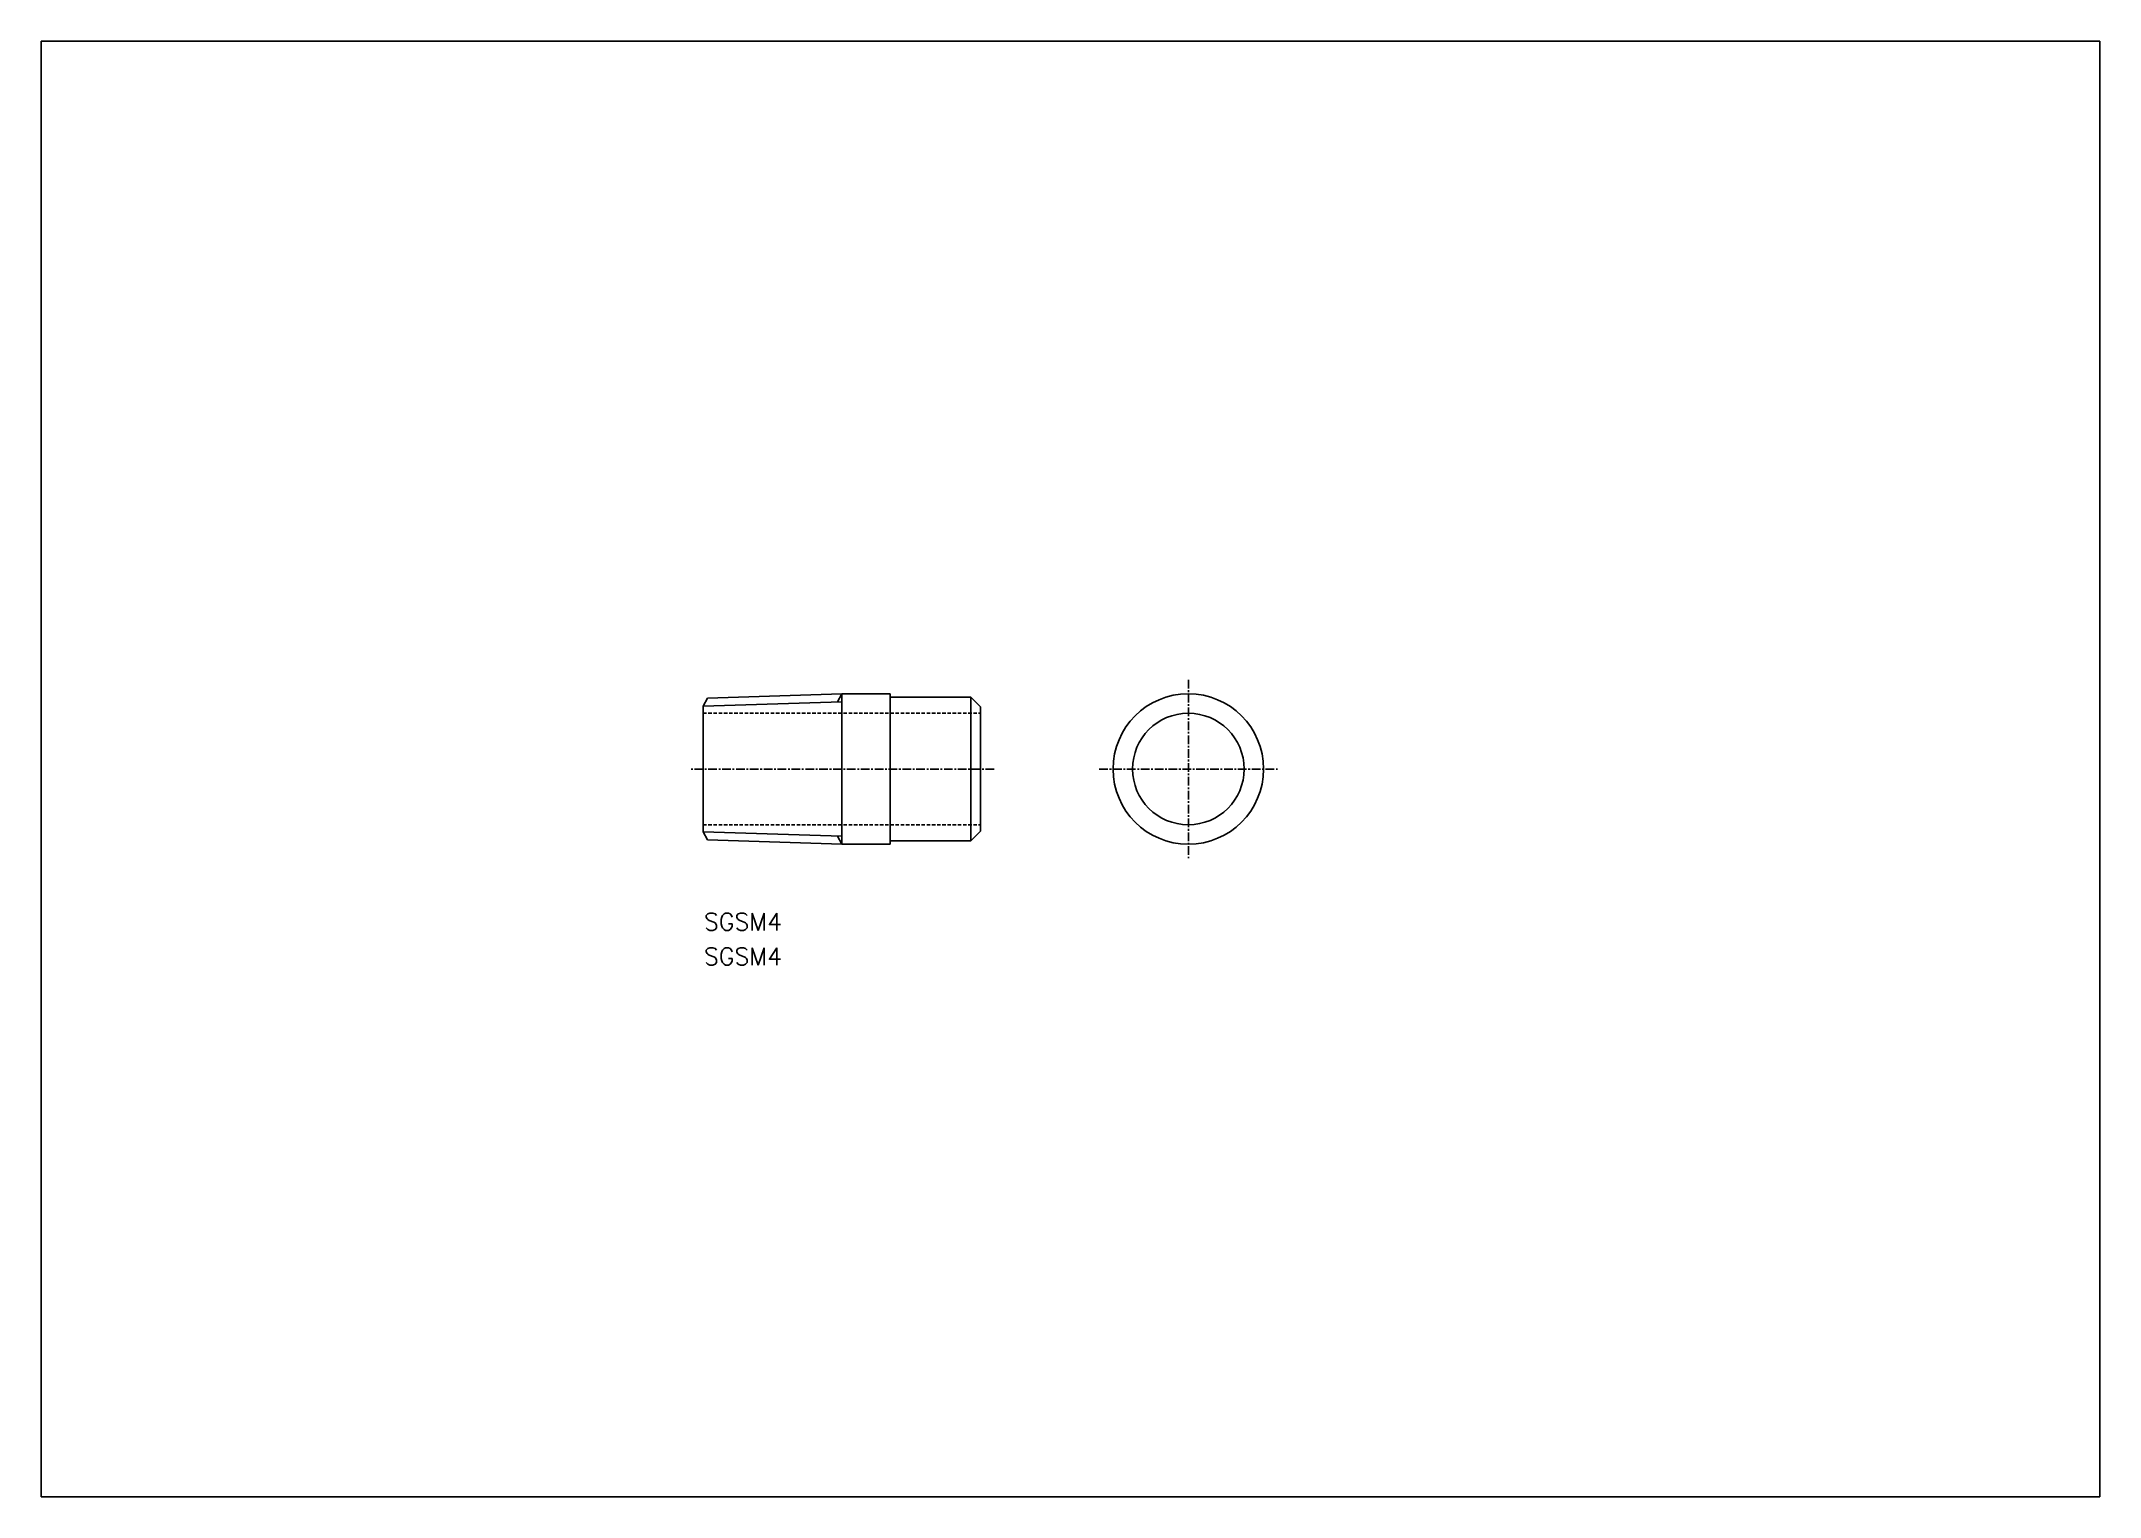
# Model space of a CAD drawing. Extents: x 0 to 297, y 0 to 210.
import ezdxf
from ezdxf.enums import TextEntityAlignment as Align

# ---------------------------------------------------------------- set-up
doc = ezdxf.new("R2010")
doc.units = 0
doc.linetypes.add('CENTER', pattern=[2, 1.25, -0.25, 0.25, -0.25])
doc.linetypes.add('DASHED', pattern=[0.75, 0.5, -0.25])
doc.layers.get('0').update_dxf_attribs({"linetype": 'CONTINUOUS'})
doc.layers.get('DEFPOINTS').update_dxf_attribs({"linetype": 'CONTINUOUS'})
doc.layers.add('CENTER', color=1, linetype='CENTER')
doc.styles.get("Standard").update_dxf_attribs({"font": 'txt.shx', "bigfont": 'extfont.shx'})

msp = doc.modelspace()

# ---------------------------------------------------------------- linework, layer by layer
at = {"color": 7, "linetype": 'CONTINUOUS'}
for p, q in [((115.5, 115.85), (96.11, 115.24)), ((115.5, 115.85), (115.5, 94.15)), ((115.5, 115.85), (122.5, 115.85)), ((122.5, 115.85), (122.5, 94.15)), ((95.5, 114.06), (96.11, 115.24)), ((95.5, 114.06), (95.5, 95.94)), ((122.5, 115.35), (134.1, 115.35)), ((135.5, 113.95), (134.1, 115.35)), ((134.1, 115.35), (134.1, 94.65)), ((135.5, 113.95), (135.5, 96.05)), ((135.5, 101.42), (135.5, 101.42)), ((95.5, 95.94), (96.11, 94.76)), ((134.1, 94.65), (135.5, 96.05)), ((115.5, 94.15), (96.11, 94.76)), ((115.5, 94.15), (122.5, 94.15)), ((122.5, 94.65), (134.1, 94.65))]:
    msp.add_line(p, q, dxfattribs=at)
at = {"color": 3, "linetype": 'CONTINUOUS'}
for p, q in [((114.89, 114.67), (115.5, 115.85)), ((115.5, 114.69), (95.5, 114.06)), ((115.5, 95.31), (95.5, 95.94)), ((114.89, 95.33), (115.5, 94.15))]:
    msp.add_line(p, q, dxfattribs=at)
at = {"color": 3, "linetype": 'DASHED'}
for p, q in [((95.5, 113.05), (135.5, 113.05)), ((95.5, 96.95), (135.5, 96.95))]:
    msp.add_line(p, q, dxfattribs=at)
at = {"color": 7, "linetype": 'CONTINUOUS'}
for radius in [10.85, 8.05]:
    msp.add_circle((165.5, 105), radius, dxfattribs=at)
at = {"layer": 'CENTER', "color": 1, "linetype": 'CENTER'}
for p, q in [((165.5, 117.85), (165.5, 92.15)), ((137.5, 105), (93.5, 105)), ((152.65, 105), (178.35, 105))]:
    msp.add_line(p, q, dxfattribs=at)
at = {"layer": 'DEFPOINTS', "color": 7, "linetype": 'CONTINUOUS'}
msp.add_lwpolyline([(0, 0), (297, 0), (297, 210), (0, 210)], close=True, dxfattribs=at)

# ---------------------------------------------------------------- texts
at = {"color": 7, "linetype": 'CONTINUOUS'}
for p in [(95.63, 82.97), (95.63, 77.97)]:
    msp.add_text('SGSM4', height=2.5, dxfattribs=at).set_placement(p, align=Align.MIDDLE_LEFT)

doc.saveas('drawing.dxf')
